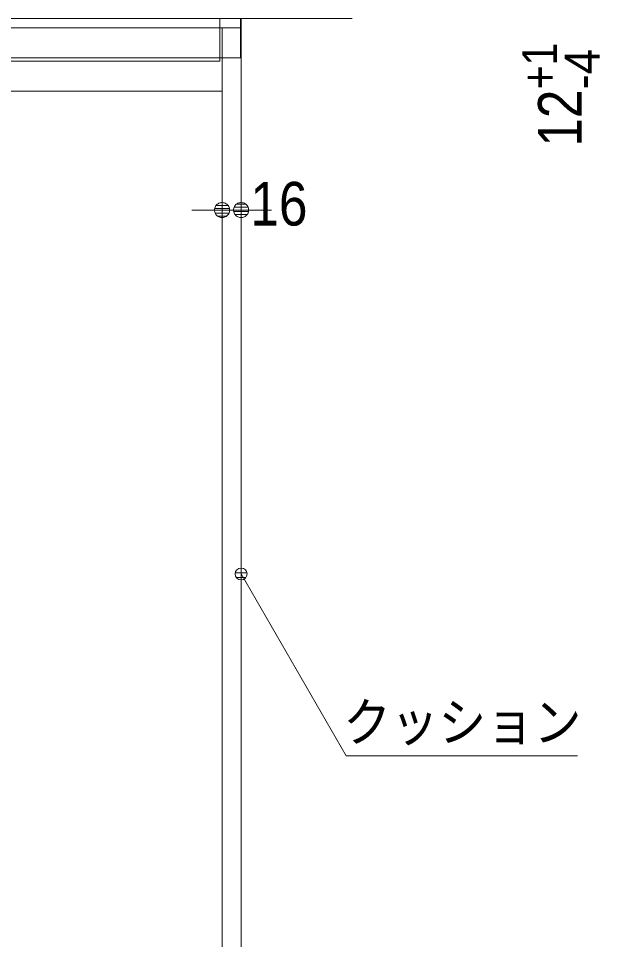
# Model space of a CAD drawing. Units: millimetres, scale not verified. Extents: x -6062 to 6062, y -3045 to 3045.
# Drawn here: x -1056 to -569, y -424 to 350 of the extents above; entities that cross this region are included whole.
import ezdxf
from ezdxf.enums import TextEntityAlignment as Align

# ---------------------------------------------------------------- set-up
doc = ezdxf.new("R2010")
doc.units = ezdxf.units.MM
doc.header["$LTSCALE"] = 20
for name, color, linetype, lineweight in [('0-1_0', 7, 'Continuous', 9), ('0-2_2寸法-2', 7, 'Continuous', 9), ('0-3_2寸法-3', 7, 'Continuous', 9), ('0-4_3一般', 7, 'Continuous', 9)]:
    doc.layers.add(name, color=color, linetype=linetype, lineweight=lineweight)
doc.styles.add('ＭＳ ゴシック', font='')
doc.styles.add('ＭＳ Ｐゴシック', font='')
doc.styles.get('ＭＳ ゴシック').set_extended_font_data('MS Gothic')
doc.styles.get('ＭＳ Ｐゴシック').set_extended_font_data('MS PGothic')

# ---------------------------------------------------------------- blocks, each defined once
blk = doc.blocks.new('_Dot')
at = {"layer": '0-1_0'}
for p, q in [((-10, 0), (-20, 0)), ((9.78, 2), (-9.78, 2)), ((7.99, 6), (-7.99, 6)), ((9.16, -3.98), (-9.16, -3.98)), ((6, -7.98), (-6, -7.98))]:
    blk.add_line(p, q, dxfattribs=at)
for points in [[(10, 0), (9.92, 1.25), (9.69, 2.49), (9.3, 3.68), (8.76, 4.82), (8.09, 5.88), (7.29, 6.85), (6.37, 7.71), (5.36, 8.44), (4.26, 9.05), (3.09, 9.51), (1.87, 9.82), (0.63, 9.98), (-0.63, 9.98), (-1.87, 9.82), (-3.09, 9.51), (-4.26, 9.05), (-5.36, 8.44), (-6.37, 7.71), (-7.29, 6.85), (-8.09, 5.88), (-8.76, 4.82), (-9.3, 3.68), (-9.69, 2.49), (-9.92, 1.25), (-10, 0), (0, 0)], [(-10, 0), (-9.92, -1.25), (-9.69, -2.49), (-9.3, -3.68), (-8.76, -4.82), (-8.09, -5.88), (-7.29, -6.85), (-6.37, -7.71), (-5.36, -8.44), (-4.26, -9.05), (-3.09, -9.51), (-1.87, -9.82), (-0.63, -9.98), (0.63, -9.98), (1.87, -9.82), (3.09, -9.51), (4.26, -9.05), (5.36, -8.44), (6.37, -7.71), (7.29, -6.85), (8.09, -5.88), (8.76, -4.82), (9.3, -3.68), (9.69, -2.49), (9.92, -1.25), (10, 0), (0, 0)]]:
    blk.add_lwpolyline(points, close=True, dxfattribs=at)
blk = doc.blocks.new('グループ-61')
at = {"layer": '0-4_3一般'}
for p, q in [((-78696.5, 7000), (20223.5, 7000)), ((18360, 6840), (18360, -40000))]:
    blk.add_line(p, q, dxfattribs=at)
blk = doc.blocks.new('グループ-62')
at = {"layer": '0-4_3一般'}
for p, q in [((-76990, 7000), (18350, 7000)), ((-5300, 7000), (18000, 7000)), ((18000, 7000), (18000, 6280)), ((18350, 7000), (18350, 6340)), ((18360, 7000), (18360, -40000)), ((-5640, 6840), (18360, 6840)), ((18040, 6840), (18040, -40000)), ((18350, 6340), (-76990, 6340)), ((18000, 6280), (-5300, 6280)), ((-5320, 5780), (18040, 5780))]:
    blk.add_line(p, q, dxfattribs=at)
blk = doc.blocks.new('グループ-63')
at = {"layer": '0-4_3一般'}
for name in ['グループ-61', 'グループ-62']:
    blk.add_blockref(name, (0, 0), dxfattribs=at)

msp = doc.modelspace()

# ---------------------------------------------------------------- linework, layer by layer
at = {"layer": '0-2_2寸法-2'}
for p, q in [((-885.5, 209), (-885.3, 209)), ((-869.5, 209), (-869.3, 209)), ((-898.21, 189), (-910.92, 189)), ((-869.5, 189), (-885.5, 189)), ((-856.79, 189), (-844.08, 189))]:
    msp.add_line(p, q, dxfattribs=at)
at = {"layer": '0-3_2寸法-3'}
for p, q in [((-864.61, -115.62), (-874.39, -115.62)), ((-869.33, -111.62), (-869.67, -111.62)), ((-869.33, -111.62), (-869.67, -111.62)), ((-865.5, -119.62), (-873.5, -119.62))]:
    msp.add_line(p, q, dxfattribs=at)
msp.add_lwpolyline([(-587.18, -269.45), (-781.26, -269.45), (-869.5, -116.61)], dxfattribs=at)
msp.add_circle((-869.5, -116.61), 5.01, dxfattribs=at)
msp.add_circle((-869.5, -116.61), 5.01, dxfattribs=at)

# ---------------------------------------------------------------- block references
at = {"layer": '0-2_2寸法-2', "xscale": 0.6356201, "yscale": 0.6356201}
msp.add_blockref('_Dot', (-885.5, 189), dxfattribs=at)
at = {"layer": '0-2_2寸法-2', "xscale": 0.6356201, "yscale": 0.6356201, "rotation": 180}
msp.add_blockref('_Dot', (-869.5, 189), dxfattribs=at)
at = {"layer": '0-4_3一般', "xscale": 0.05, "yscale": 0.05}
msp.add_blockref('グループ-63', (-1787.5, 0), dxfattribs=at)

# ---------------------------------------------------------------- texts
at = {"layer": '0-2_2寸法-2', "style": 'ＭＳ Ｐゴシック', "width": 0.9}
for s, height, p in [('+1', 29.33, (-595.51, 290.33)), ('12', 36.66, (-572.68, 242.23))]:
    msp.add_text(s, height=height, rotation=90, dxfattribs=at).set_placement(p, align=Align.BOTTOM_LEFT)
at = {"layer": '0-2_2寸法-2', "style": 'ＭＳ Ｐゴシック'}
msp.add_text('-4', height=29.33, rotation=90, dxfattribs=at).set_placement((-559.89, 290.33), align=Align.BOTTOM_LEFT)
at = {"layer": '0-2_2寸法-2', "style": 'ＭＳ Ｐゴシック', "width": 0.9}
msp.add_text('16', height=36.66, dxfattribs=at).set_placement((-861.82, 165.03), align=Align.BOTTOM_LEFT)
at = {"layer": '0-3_2寸法-3', "style": 'ＭＳ ゴシック', "width": 0.9}
msp.add_text('クッション', height=32.55, dxfattribs=at).set_placement((-783.76, -267.05), align=Align.BOTTOM_LEFT)

doc.saveas('drawing.dxf')
